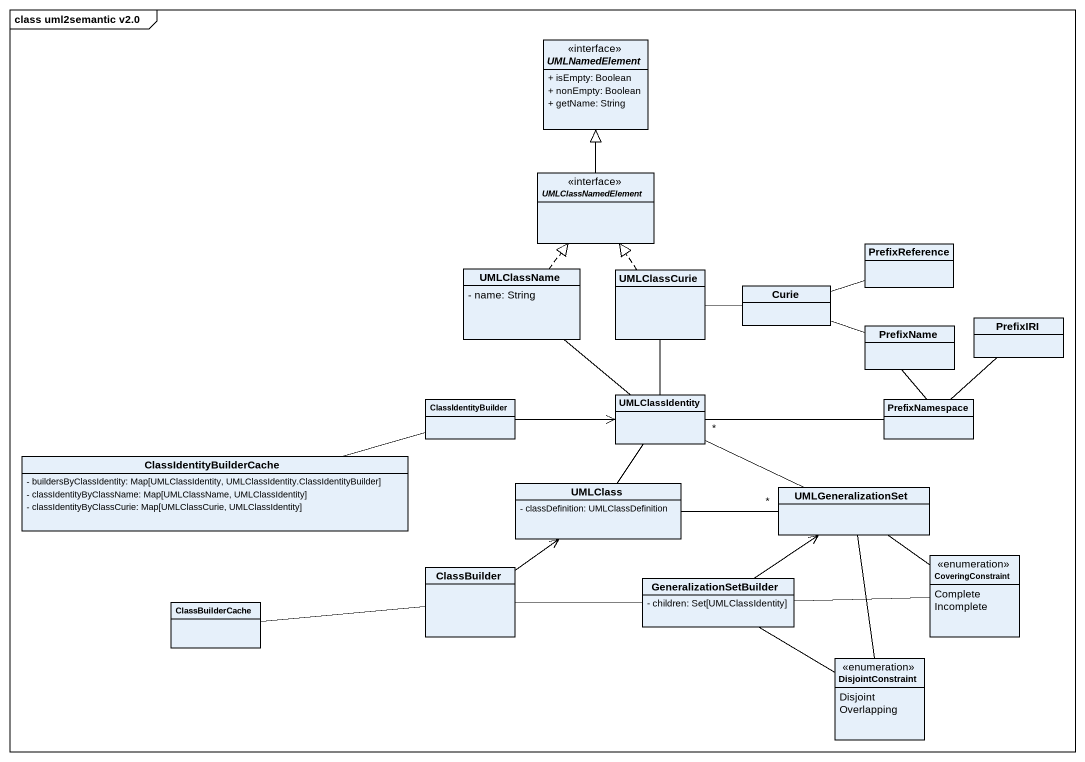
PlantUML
@startuml
mainframe class uml2semantic v2.0
hide circle
hide empty members
skinparam classAttributeIconSize 0
interface UMLNamedElement {
  + isEmpty: Boolean
  + nonEmpty: Boolean
  + getName: String
}
interface UMLClassNamedElement
class PrefixReference
class UMLClassName {
  - name: String
}
class UMLClassCurie
class Curie
class PrefixName
class PrefixIRI
class ClassIdentityBuilder
class UMLClassIdentity
class PrefixNamespace
class ClassIdentityBuilderCache {
  - buildersByClassIdentity: Map[UMLClassIdentity, UMLClassIdentity.ClassIdentityBuilder]
  - classIdentityByClassName: Map[UMLClassName, UMLClassIdentity]
  - classIdentityByClassCurie: Map[UMLClassCurie, UMLClassIdentity]
}
class UMLClass {
  - classDefinition: UMLClassDefinition
}
class UMLGeneralizationSet
enum CoveringConstraint {
  Complete
  Incomplete
}
class ClassBuilderCache
class ClassBuilder
class GeneralizationSetBuilder {
  - children: Set[UMLClassIdentity]
}
enum DisjointConstraint {
  Disjoint
  Overlapping
}
UMLClassNamedElement -up-|> UMLNamedElement
UMLClassName .up.|> UMLClassNamedElement
UMLClassCurie .up.|> UMLClassNamedElement
UMLClassCurie -right- Curie
Curie -right- PrefixReference
Curie -right- PrefixName
ClassIdentityBuilder -right-> UMLClassIdentity
ClassIdentityBuilder -left- ClassIdentityBuilderCache
UMLClassIdentity -up- UMLClassName
UMLClassIdentity -up- UMLClassCurie
UMLClassIdentity -right- PrefixNamespace
PrefixNamespace -up- PrefixName
PrefixNamespace -up- PrefixIRI
UMLClass -up- UMLClassIdentity
UMLClass -right- "*" UMLGeneralizationSet
UMLGeneralizationSet -left- "*" UMLClassIdentity
UMLGeneralizationSet -- CoveringConstraint
UMLGeneralizationSet -- DisjointConstraint
ClassBuilderCache -right- ClassBuilder
ClassBuilder -up-> UMLClass
ClassBuilder -right- GeneralizationSetBuilder
GeneralizationSetBuilder -up-> UMLGeneralizationSet
GeneralizationSetBuilder -right- CoveringConstraint
GeneralizationSetBuilder -right- DisjointConstraint
@enduml
